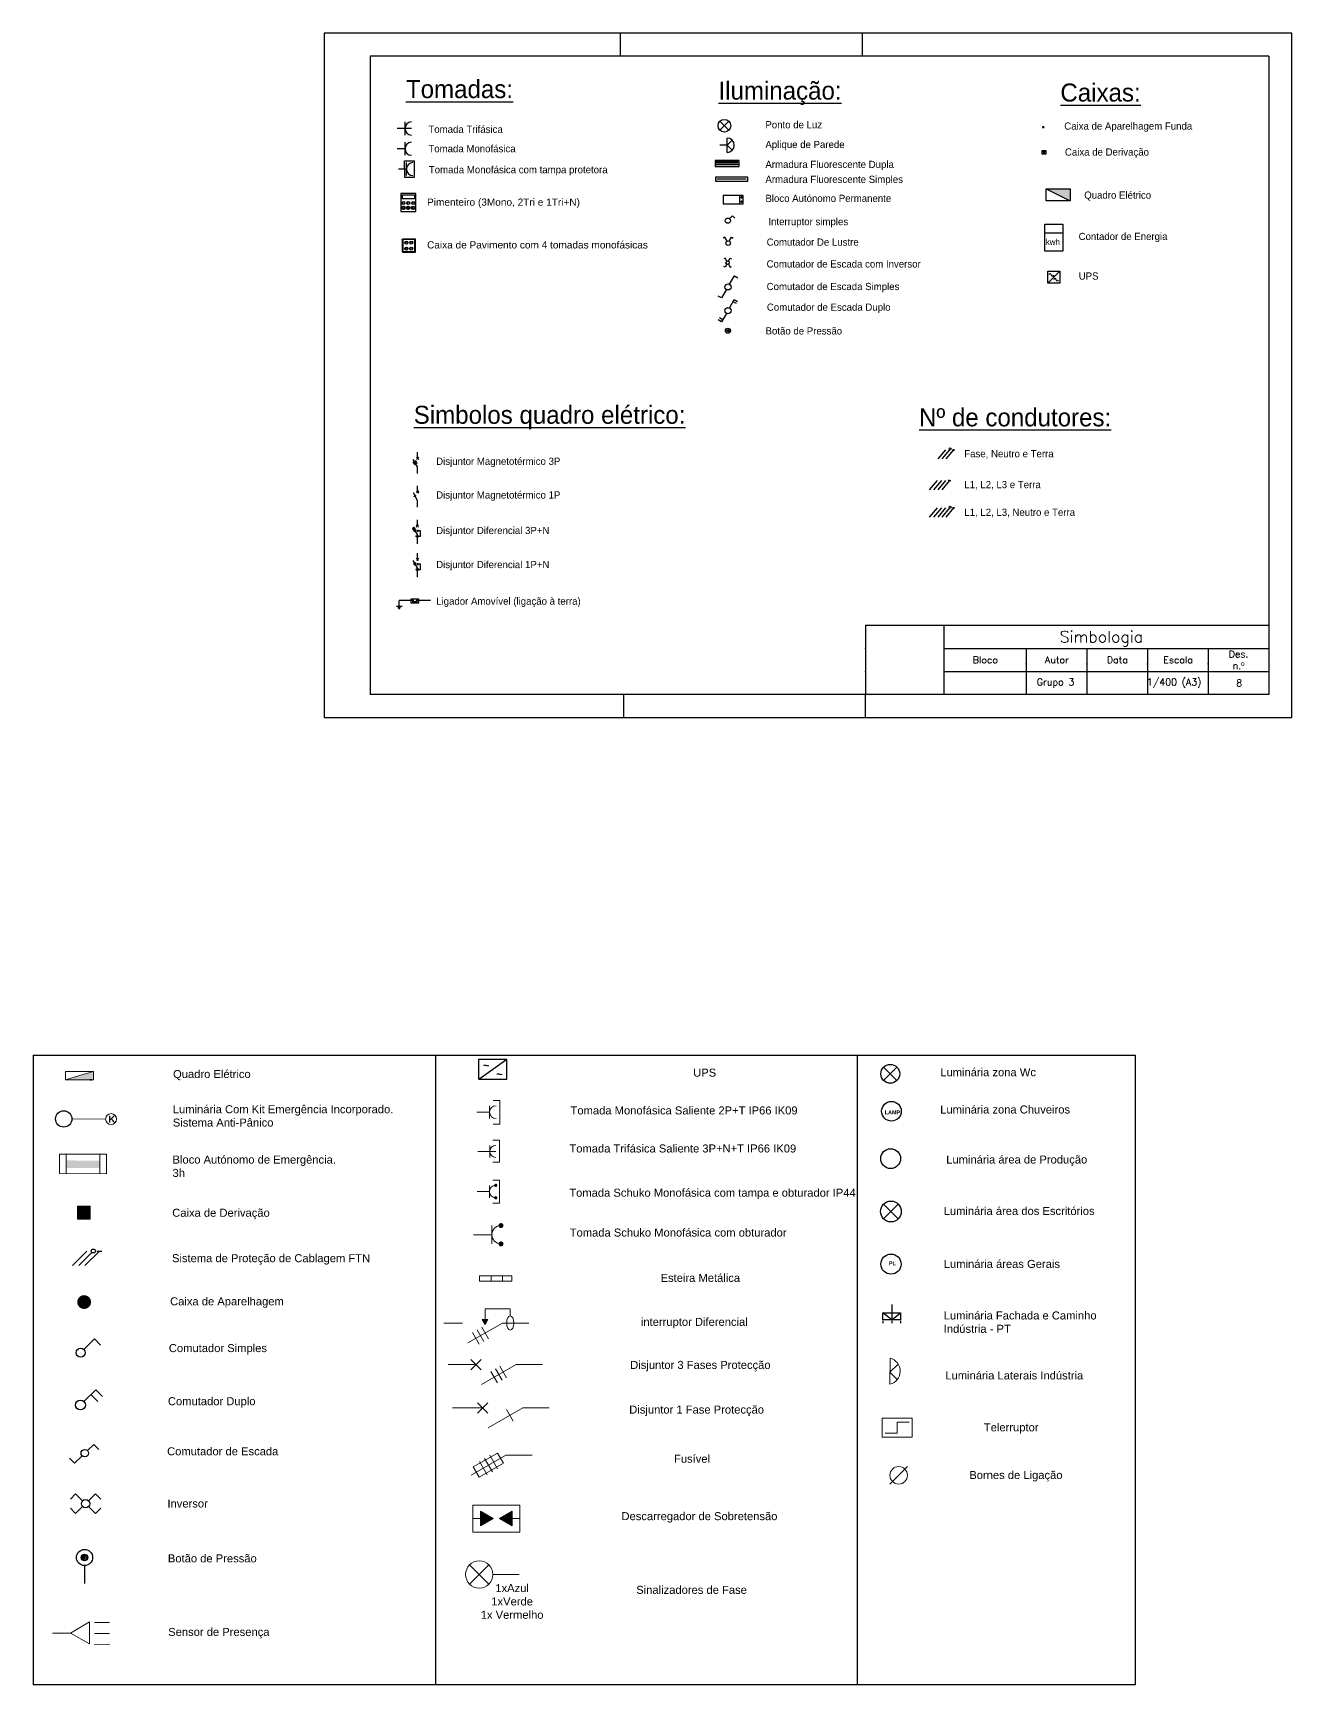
# Model space of a CAD drawing. Header units: millimetres. Extents: x 145 to 60311, y -8355 to 8851.
# Drawn here: x 145.3 to 208.3, y 299.8 to 382.4 of the extents above; entities that cross this region are included whole.
import ezdxf

# ---------------------------------------------------------------- set-up
doc = ezdxf.new("R2010")
doc.units = ezdxf.units.MM
for name, color, linetype in [('aparelhagem', 3, 'Continuous'), ('Caminhos de Cabos', 4, 'Continuous'), ('ESQUADRIA', 7, 'Continuous'), ('Esquema', 3, 'Continuous'), ('Iluminação geral', 10, 'Continuous'), ('SIMBOLOGIA', 3, 'Continuous'), ('TOMADAS', 3, 'Continuous')]:
    doc.layers.add(name, color=color, linetype=linetype)
for name, color, linetype, lineweight, true_color in [('arquitetura', 7, 'Continuous', 0, 0x000000), ('Cabos de Alimentação', 7, 'Continuous', 0, 0x000000), ('Cabos e Aparelhagem de Corte', 7, 'Continuous', 0, 0x000000), ('Esteira Metálica', 7, 'Continuous', 0, 0x000000), ('Quadros Elétricos', 7, 'Continuous', 0, 0x000000)]:
    doc.layers.add(name, color=color, linetype=linetype, lineweight=lineweight, true_color=true_color)
doc.layers.add('ILUMINA', color=4, linetype='Continuous', lineweight=0)
doc.styles.add('Anotações (Bold)', font='arialbd.ttf', dxfattribs={"height": 1})
doc.styles.add('ITED_3', font='romans.shx', dxfattribs={"width": 0.9, "height": 0.1})

# ---------------------------------------------------------------- blocks, each defined once
blk = doc.blocks.new('Aplique de Parede')
at = {"layer": 'SIMBOLOGIA'}
for p, q in [((0.2, 0), (0, 0)), ((0.2, -0.2), (0.2, 0.2)), ((0.2, 0), (0.341, 0.141)), ((0.2, 0), (0.341, -0.141))]:
    blk.add_line(p, q, dxfattribs=at)
at = {"layer": 'TOMADAS'}
blk.add_arc((0.2, 0), 0.2, 270, 90, dxfattribs=at)
blk = doc.blocks.new('2 lampadas fluorescentes')
h = blk.add_hatch()
h.set_pattern_fill('ANGLE', color=1)
h.set_pattern_definition([(0, (-2092.389, -2271.371), (0, 6.985), [5.08, -1.905]), (90, (-2092.389, -2271.371), (-6.985, 4e-16), [5.08, -1.905])])
h.paths.add_polyline_path([(0.91, 0.12), (-0.91, 0.12), (-0.91, 0.07), (0.91, 0.07)])
h.paths.add_polyline_path([(0.91, -0.12), (0.91, -0.07), (-0.91, -0.07), (-0.91, -0.12)])
at = {"color": 1}
for p, q in [((0, 0.25), (-1, 0.25)), ((-1, 0.25), (-1, 0)), ((-1, 0), (-1, -0.25)), ((0.91, 0.12), (-0.91, 0.12)), ((-0.91, 0.12), (-0.91, 0.07)), ((-0.91, 0.07), (0.91, 0.07)), ((1, 0.25), (0, 0.25)), ((0.91, 0.07), (0.91, 0.12)), ((1, 0), (1, 0.25)), ((1, -0.25), (1, 0)), ((-1, -0.25), (1, -0.25)), ((-0.91, -0.12), (-0.91, -0.07)), ((-0.91, -0.07), (0.91, -0.07)), ((0.91, -0.12), (-0.91, -0.12)), ((0.91, -0.07), (0.91, -0.12))]:
    blk.add_line(p, q, dxfattribs=at)
blk = doc.blocks.new('luminaria')
at = {"color": 1}
for p, q in [((0.166, -0.166), (-0.166, 0.166)), ((-0.166, -0.166), (0.166, 0.166))]:
    blk.add_line(p, q, dxfattribs=at)
blk.add_circle((0, 0), 0.235, dxfattribs=at)
blk = doc.blocks.new('fluorescente 1')
at = {"color": 1}
for p, q in [((0, 0.125), (-1, 0.125)), ((-1, 0.125), (-1, -0.125)), ((0.91, 0), (-0.91, 0)), ((1, 0.125), (0, 0.125)), ((1, -0.125), (1, 0.125)), ((-1, -0.125), (1, -0.125))]:
    blk.add_line(p, q, dxfattribs=at)
blk = doc.blocks.new('Interruptor simples')
for p, q in [((0.41, 0.41), (1.05, 1.05)), ((1.05, 1.05), (1.55, 0.56))]:
    blk.add_line(p, q)
blk.add_circle((0, 0), 0.583)
blk = doc.blocks.new('Comutador de Escada Simples')
at = {"layer": 'SIMBOLOGIA'}
for p, q in [((0.06, 0.104), (0.25, 0.433)), ((0.25, 0.433), (0.38, 0.358)), ((-0.25, -0.433), (-0.38, -0.358)), ((-0.06, -0.104), (-0.25, -0.433))]:
    blk.add_line(p, q, dxfattribs=at)
blk.add_circle((0, 0), 0.12, dxfattribs=at)
blk.add_circle((0, 0), 0.12, dxfattribs=at)
blk.add_circle((0, 0), 0.12, dxfattribs=at)
blk = doc.blocks.new('comutador de lustre')
for p, q in [((-0.15, 0.26), (-0.219, 0.22)), ((-0.05, 0.087), (-0.15, 0.26)), ((0.05, 0.087), (0.15, 0.26)), ((0.123, 0.212), (0.123, 0.212)), ((0.15, 0.26), (0.219, 0.22))]:
    blk.add_line(p, q)
blk.add_circle((0, 0), 0.1)
blk = doc.blocks.new('Inversor')
for p, q in [((-0.15, 0.26), (-0.219, 0.22)), ((-0.05, 0.087), (-0.15, 0.26)), ((0.05, 0.087), (0.15, 0.26)), ((0.123, 0.212), (0.123, 0.212)), ((0.15, 0.26), (0.219, 0.22)), ((-0.15, -0.26), (-0.219, -0.22)), ((-0.05, -0.087), (-0.15, -0.26)), ((0.05, -0.087), (0.15, -0.26)), ((0.123, -0.212), (0.123, -0.212)), ((0.15, -0.26), (0.219, -0.22))]:
    blk.add_line(p, q)
blk.add_circle((0, 0), 0.1)
blk = doc.blocks.new('Telerruptor')
at = {"layer": 'SIMBOLOGIA'}
h = blk.add_hatch(color=256, dxfattribs=at)
h.dxf.hatch_style = 1
h.paths.add_polyline_path([(0.075, 0, 1), (-0.075, 0, 1)])
for radius in [0.18, 0.075]:
    blk.add_circle((0, 0), radius, dxfattribs=at)
blk = doc.blocks.new('tomada monofasica')
blk.add_line((0, 0), (0, 0.287))
at = {"color": 1}
blk.add_line((-0.235, 0), (0.235, 0), dxfattribs=at)
blk.add_arc((0, -0.235), 0.235, 0, 180, dxfattribs=at)
blk = doc.blocks.new('Tomada Monofásica')
at = {"color": 1, "xscale": 0.7712538878872266, "yscale": 0.7712538878872266, "zscale": 0.7712538878872266}
blk.add_blockref('tomada monofasica', (0, -0.221), dxfattribs=at)
blk = doc.blocks.new('Tomada Trifásica')
at = {"layer": 'SIMBOLOGIA'}
blk.add_line((0.805, 0), (0.442, 0), dxfattribs=at)
at = {"layer": 'TOMADAS'}
blk.add_line((0.442, 0), (0, 0), dxfattribs=at)
at = {"layer": 'TOMADAS', "color": 1}
blk.add_line((0.442, -0.363), (0.442, 0.363), dxfattribs=at)
blk.add_arc((0.805, 0), 0.363, 90, 270, dxfattribs=at)
blk = doc.blocks.new('Tomada Monofásica com Tampa Protetora')
at = {"layer": 'TOMADAS'}
for p, q in [((0.442, 0), (0, 0)), ((0.342, 0), (0.342, 0.45)), ((0.342, 0.45), (0.892, 0.45)), ((0.442, 0), (0.342, 0)), ((0.342, 0), (0.342, -0.45)), ((0.892, -0.45), (0.892, 0.45)), ((0.342, -0.45), (0.892, -0.45))]:
    blk.add_line(p, q, dxfattribs=at)
at = {"layer": 'TOMADAS', "color": 1}
blk.add_line((0.442, -0.363), (0.442, 0.363), dxfattribs=at)
blk.add_arc((0.805, 0), 0.363, 90, 270, dxfattribs=at)
blk = doc.blocks.new('Pimenteiro')
at = {"layer": 'SIMBOLOGIA'}
for p, q in [((0, 0), (0, -1.5)), ((1.25, 0), (0, 0)), ((1.25, -1.5), (1.25, 0)), ((0.1, -0.12), (0.1, -0.42)), ((0.1, -0.12), (1.15, -0.12)), ((0.1, -0.42), (1.15, -0.42)), ((1.15, -0.12), (1.15, -0.42)), ((0, -1.5), (1.25, -1.5))]:
    blk.add_line(p, q, dxfattribs=at)
for centre, radius in [((0.22, -1.2), 0.15), ((0.22, -0.8), 0.125), ((0.12, -1.2), 0.025), ((0.15, -0.8), 0.025), ((0.22, -1.3), 0.035), ((0.22, -1.1), 0.025), ((0.3, -0.8), 0.025), ((0.32, -1.2), 0.025), ((0.62, -1.2), 0.15), ((0.62, -0.8), 0.125), ((0.53, -1.2), 0.025), ((0.55, -0.8), 0.025), ((0.62, -1.3), 0.035), ((0.62, -1.1), 0.025), ((0.7, -0.8), 0.025), ((0.72, -1.2), 0.025), ((1.03, -1.2), 0.15), ((1.03, -0.8), 0.125), ((0.93, -1.2), 0.025), ((0.95, -0.8), 0.025), ((0.97, -1.11), 0.025), ((1.03, -1.3), 0.035), ((1.08, -1.11), 0.025), ((1.1, -0.8), 0.025), ((1.12, -1.2), 0.025)]:
    blk.add_circle(centre, radius, dxfattribs=at)
blk = doc.blocks.new('Caixa de Derivação')
at = {"layer": 'SIMBOLOGIA'}
h = blk.add_hatch(dxfattribs=at)
h.set_pattern_fill('ANGLE', color=256)
h.set_pattern_definition([(0, (-2385.544, -1602.7746), (0, 6.985), [5.08, -1.905]), (90, (-2385.544, -1602.7746), (-6.985, 4e-16), [5.08, -1.905])])
h.paths.add_polyline_path([(-0.075, 0.075), (-0.075, -0.075), (0.075, -0.075), (0.075, 0.075)])
for p, q in [((-0.075, 0.075), (0.075, 0.075)), ((-0.075, -0.075), (-0.075, 0.075)), ((-0.075, 0.075), (0.075, -0.075)), ((0.075, 0.075), (-0.075, -0.075)), ((0.075, 0.075), (0.075, -0.075)), ((0.075, -0.075), (-0.075, -0.075))]:
    blk.add_line(p, q, dxfattribs=at)
blk = doc.blocks.new('*U328')
at = {"layer": 'SIMBOLOGIA', "lineweight": 30, "ltscale": 10}
blk.add_circle((0, 0, -1.739), 0.41, dxfattribs=at)
blk = doc.blocks.new('*U329')
at = {"layer": '', "color": 18, "true_color": 0x000000}
blk.add_blockref('*U328', (0, 0), dxfattribs=at)
at = {"color": 0, "linetype": 'ByBlock', "lineweight": -2, "transparency": 16777216}
blk.add_blockref('*U328', (0, 0), dxfattribs=at)
blk = doc.blocks.new('*U330')
at = {"layer": 'SIMBOLOGIA', "lineweight": 30, "ltscale": 10}
blk.add_circle((0, 0, -2.098), 0.495, dxfattribs=at)
blk = doc.blocks.new('*U331')
at = {"layer": '', "color": 2}
blk.add_blockref('*U330', (0, 0), dxfattribs=at)
at = {"layer": 'SIMBOLOGIA', "color": 0, "linetype": 'ByBlock', "lineweight": -2, "transparency": 16777216}
blk.add_blockref('*U330', (0, 0), dxfattribs=at)

msp = doc.modelspace()

# ---------------------------------------------------------------- hatches: boundary and pattern name
at = {"layer": 'aparelhagem'}
for points in [[(164.578, 357.568), (164.525, 357.537), (164.578, 357.507)], [(164.584, 355.907), (164.531, 355.877), (164.584, 355.846)]]:
    msp.add_hatch(color=256, dxfattribs=at).paths.add_polyline_path(points)
at = {"layer": 'arquitetura'}
h = msp.add_hatch(color=3, dxfattribs=at)
h.dxf.hatch_style = 1
h.paths.add_polyline_path([(146.984, 325.691), (146.985, 326.067), (148.663, 326.06), (148.664, 325.685)])
at = {"layer": 'Cabos de Alimentação', "ltscale": 10}
h = msp.add_hatch(color=3, dxfattribs=at)
h.dxf.hatch_style = 1
h.paths.add_polyline_path([(147.541, 323.139), (148.18, 323.139), (148.184, 323.778), (147.544, 323.778)])
h = msp.add_hatch(color=5, dxfattribs=at)
h.dxf.hatch_style = 1
h.paths.add_polyline_path([(148.228, 318.989, 1), (147.532, 318.989, 1)])
at = {"layer": 'Cabos e Aparelhagem de Corte'}
for points in [[(167.784, 318.112), (167.926, 317.866), (168.069, 318.112)], [(168.326, 308.168), (167.699, 308.53), (167.699, 307.806)], [(168.648, 308.168), (169.275, 308.53), (169.275, 307.806)]]:
    msp.add_hatch(color=0, dxfattribs=at).paths.add_polyline_path(points)
at = {"layer": 'Esteira Metálica', "ltscale": 10}
h = msp.add_hatch(dxfattribs=at)
h.set_pattern_fill('AR-B816', color=256, scale=0.035821)
h.set_pattern_definition([(0, (-248.44245, 1139.60212), (0, 0.28656716), []), (90, (-248.44245, 1139.60212), (-0.28656716, 0.28656716), [0.28656716, -0.28656716])])
h.paths.add_polyline_path([(167.652, 320.035), (169.259, 320.035), (169.259, 320.296), (167.653, 320.296)])
at = {"layer": 'Quadros Elétricos'}
h = msp.add_hatch(color=256, dxfattribs=at)
h.dxf.hatch_style = 1
h.paths.add_polyline_path([(147.644, 330.318), (146.945, 330.099), (148.343, 330.099), (148.343, 330.507)])
at = {"layer": 'SIMBOLOGIA'}
h = msp.add_hatch(color=256, dxfattribs=at)
h.dxf.hatch_style = 1
h.paths.add_polyline_path([(195.761, 377.717, 1), (195.896, 377.717, 1)])
h = msp.add_hatch(color=256, dxfattribs=at)
h.dxf.hatch_style = 1
h.paths.add_polyline_path([(195.979, 374.64), (197.179, 374.04), (197.179, 374.64)])
at = {"layer": 'SIMBOLOGIA', "ltscale": 10}
h = msp.add_hatch(color=256, dxfattribs=at)
h.dxf.hatch_style = 1
h.paths.add_polyline_path([(168.371, 324.823, 1), (168.542, 324.823, 1)])
h = msp.add_hatch(color=256, dxfattribs=at)
h.dxf.hatch_style = 1
h.paths.add_polyline_path([(168.371, 324.201, 1), (168.542, 324.201, 1)])
h = msp.add_hatch(color=256, dxfattribs=at)
h.dxf.hatch_style = 1
h.paths.add_polyline_path([(168.594, 322.814, 1), (168.846, 322.814, 1)])
h = msp.add_hatch(color=256, dxfattribs=at)
h.dxf.hatch_style = 1
h.paths.add_polyline_path([(168.594, 321.898, 1), (168.846, 321.898, 1)])

# ---------------------------------------------------------------- linework, layer by layer
at = {"color": 2}
for p, q in [((145.325, 331.334), (145.325, 299.85)), ((145.325, 331.334), (200.417, 331.334)), ((165.44, 331.311), (165.44, 299.85)), ((186.533, 331.334), (186.533, 299.85)), ((200.417, 331.334), (200.417, 299.85)), ((200.417, 299.85), (145.325, 299.85))]:
    msp.add_line(p, q, dxfattribs=at)
for p, q in [((148.163, 330.109), (148.273, 330.109)), ((148.163, 330.109), (148.163, 330.1)), ((148.163, 330.1), (148.203, 330.1)), ((148.233, 330.1), (148.273, 330.1)), ((148.273, 330.109), (148.273, 330.1))]:
    msp.add_line(p, q)
for centre, start, end in [((148.203, 330.088), 0, 90), ((148.233, 330.088), 90, 180)]:
    msp.add_arc(centre, 0.012, start, end)
at = {"layer": 'aparelhagem'}
for p, q in [((164.314, 360.956), (164.396, 361.004)), ((164.55, 360.738), (164.336, 361.109)), ((164.345, 360.903), (164.427, 360.95)), ((164.376, 360.849), (164.458, 360.897)), ((164.396, 361.004), (164.479, 361.052)), ((164.427, 360.95), (164.51, 360.998)), ((164.458, 360.897), (164.541, 360.944)), ((164.495, 361.111), (164.605, 361.222)), ((164.605, 361.111), (164.495, 361.222)), ((164.605, 361.111), (164.495, 361.222)), ((164.495, 361.111), (164.605, 361.222)), ((164.55, 361.167), (164.55, 361.468)), ((164.55, 360.401), (164.55, 360.738)), ((164.553, 359.06), (164.339, 359.431)), ((164.553, 359.06), (164.339, 359.431)), ((164.356, 359.259), (164.48, 359.33)), ((164.553, 359.488), (164.5, 359.541)), ((164.553, 359.488), (164.5, 359.435)), ((164.553, 359.488), (164.553, 359.789)), ((164.553, 359.488), (164.606, 359.541)), ((164.553, 359.488), (164.606, 359.435)), ((164.553, 358.724), (164.553, 359.06)), ((164.288, 357.648), (164.411, 357.719)), ((164.316, 357.599), (164.439, 357.671)), ((164.541, 357.352), (164.327, 357.722)), ((164.344, 357.55), (164.468, 357.622)), ((164.372, 357.502), (164.496, 357.573)), ((164.596, 357.835), (164.486, 357.725)), ((164.596, 357.725), (164.486, 357.835)), ((164.596, 357.725), (164.486, 357.835)), ((164.596, 357.835), (164.486, 357.725)), ((164.541, 357.78), (164.541, 358.081)), ((164.541, 356.885), (164.541, 357.352)), ((164.694, 357.537), (164.56, 357.537)), ((164.618, 357.268), (164.694, 357.268)), ((164.694, 357.268), (164.694, 357.537)), ((164.547, 355.692), (164.333, 356.062)), ((164.35, 355.89), (164.474, 355.961)), ((164.378, 355.841), (164.502, 355.912)), ((164.602, 356.174), (164.492, 356.064)), ((164.602, 356.064), (164.492, 356.174)), ((164.602, 356.064), (164.492, 356.174)), ((164.602, 356.174), (164.492, 356.064)), ((164.547, 356.119), (164.547, 356.42)), ((164.547, 355.225), (164.547, 355.692)), ((164.7, 355.877), (164.566, 355.877)), ((164.624, 355.608), (164.7, 355.608)), ((164.7, 355.608), (164.7, 355.877))]:
    msp.add_line(p, q, dxfattribs=at)
for points in [[(164.578, 357.568), (164.525, 357.537), (164.578, 357.507)], [(164.584, 355.907), (164.531, 355.877), (164.584, 355.846)]]:
    msp.add_lwpolyline(points, close=True, dxfattribs=at)
for centre in [(164.541, 357.268), (164.547, 355.608)]:
    msp.add_ellipse(centre, major_axis=(-0.077, 0), ratio=0.4906, dxfattribs=at)
at = {"layer": 'arquitetura', "color": 3}
for p, q in [((146.984, 325.409), (146.986, 326.384)), ((148.664, 325.394), (148.663, 326.37))]:
    msp.add_line(p, q, dxfattribs=at)
msp.add_lwpolyline([(146.656, 325.41), (146.651, 326.386), (148.998, 326.376), (148.993, 325.4)], close=True, dxfattribs=at)
at = {"layer": 'Cabos de Alimentação', "color": 3, "ltscale": 10}
msp.add_line((147.27, 328.142), (148.952, 328.136), dxfattribs=at)
at = {"layer": 'Cabos de Alimentação', "color": 2, "ltscale": 10}
for p, q in [((188.173, 316.186), (188.162, 314.877)), ((188.167, 315.483), (188.576, 315.888)), ((188.167, 315.483), (188.532, 315.114))]:
    msp.add_line(p, q, dxfattribs=at)
at = {"layer": 'Cabos de Alimentação', "color": 3, "ltscale": 10}
msp.add_lwpolyline([(147.544, 323.778), (148.184, 323.778), (148.18, 323.139), (147.541, 323.139)], close=True, dxfattribs=at)
msp.add_circle((149.224, 328.136), 0.272, dxfattribs=at)
at = {"layer": 'Cabos de Alimentação', "color": 2, "ltscale": 10}
msp.add_arc((188.002, 315.533), 0.675, 283.7235, 75.37383, dxfattribs=at)
at = {"layer": 'Cabos e Aparelhagem de Corte', "color": 0, "ltscale": 0.01}
for p, q in [((166.795, 317.941), (165.864, 317.941)), ((169.182, 318.658), (167.926, 318.658)), ((170.107, 317.941), (168.79, 317.941)), ((167.478, 315.864), (166.073, 315.864)), ((170.789, 315.864), (169.473, 315.864)), ((167.809, 313.697), (166.293, 313.697)), ((171.121, 313.697), (169.804, 313.697)), ((188.526, 312.433), (188.526, 312.989)), ((188.526, 312.989), (189.131, 312.989)), ((187.922, 312.433), (188.526, 312.433)), ((170.275, 311.34), (168.958, 311.34)), ((169.633, 305.371), (168.316, 305.371))]:
    msp.add_line(p, q, dxfattribs=at)
at = {"layer": 'Cabos e Aparelhagem de Corte', "color": 0}
for p, q in [((168.79, 317.941), (167.063, 316.944)), ((167.926, 318.658), (167.926, 318.03)), ((169.182, 318.301), (169.182, 318.658)), ((167.633, 316.889), (167.301, 317.466)), ((167.865, 317.023), (167.532, 317.599)), ((168.093, 317.154), (167.76, 317.731)), ((167.22, 316.122), (167.735, 315.607)), ((167.735, 316.122), (167.22, 315.607)), ((167.735, 316.122), (167.22, 315.607)), ((167.22, 316.122), (167.735, 315.607)), ((169.473, 315.864), (167.745, 314.867)), ((168.547, 314.946), (168.215, 315.522)), ((168.775, 315.078), (168.442, 315.654)), ((169.003, 315.209), (168.67, 315.785)), ((167.552, 313.954), (168.066, 313.44)), ((168.066, 313.954), (167.552, 313.44)), ((168.066, 313.954), (167.552, 313.44)), ((167.552, 313.954), (168.066, 313.44)), ((169.804, 313.697), (168.076, 312.7)), ((169.334, 313.042), (169.002, 313.618)), ((168.958, 311.34), (167.23, 310.343)), ((168.55, 310.66), (168.165, 311.328)), ((168.023, 310.356), (167.638, 311.023)), ((168.287, 310.508), (167.901, 311.175)), ((167.312, 308.168), (167.312, 308.845)), ((167.312, 308.845), (169.662, 308.845)), ((169.662, 308.168), (169.662, 308.845)), ((167.312, 307.492), (167.312, 308.168)), ((167.312, 308.168), (167.699, 308.168)), ((169.275, 308.168), (169.662, 308.168)), ((169.662, 307.492), (169.662, 308.168)), ((167.312, 307.492), (169.662, 307.492)), ((168.116, 304.888), (167.152, 305.853)), ((168.116, 305.853), (167.152, 304.888))]:
    msp.add_line(p, q, dxfattribs=at)
at = {"layer": 'Cabos e Aparelhagem de Corte', "color": 0, "linetype": 'ByBlock'}
msp.add_line((188.159, 309.89), (189.039, 310.77), dxfattribs=at)
at = {"layer": 'Cabos e Aparelhagem de Corte', "color": 0}
for points in [[(167.784, 318.112), (167.926, 317.866), (168.069, 318.112)], [(168.326, 308.168), (167.699, 308.53), (167.699, 307.806)], [(168.648, 308.168), (169.275, 308.53), (169.275, 307.806)]]:
    msp.add_lwpolyline(points, close=True, dxfattribs=at)
at = {"layer": 'Cabos e Aparelhagem de Corte', "color": 0, "ltscale": 0.01}
for points in [[(187.777, 313.179), (189.275, 313.179), (189.275, 312.234), (187.777, 312.234)], [(168.545, 311.439), (167.336, 310.746), (167.629, 310.236), (168.838, 310.929)]]:
    msp.add_lwpolyline(points, close=True, dxfattribs=at)
at = {"layer": 'Cabos e Aparelhagem de Corte', "color": 0, "linetype": 'ByBlock'}
msp.add_circle((188.599, 310.33), 0.44, dxfattribs=at)
at = {"layer": 'Cabos e Aparelhagem de Corte', "color": 0}
msp.add_circle((167.634, 305.371), 0.682, dxfattribs=at)
msp.add_ellipse((169.182, 317.941), major_axis=(0, -0.359), ratio=0.4906, dxfattribs=at)
at = {"layer": 'ESQUADRIA'}
for p, q in [((159.878, 382.422), (159.878, 348.208)), ((208.262, 382.422), (159.878, 382.422)), ((174.689, 381.27), (174.689, 382.422)), ((186.785, 381.27), (186.785, 382.422)), ((208.262, 348.208), (208.262, 382.422)), ((162.182, 381.27), (162.182, 349.36)), ((207.11, 381.27), (162.182, 381.27)), ((207.11, 381.27), (207.11, 349.36)), ((186.95, 352.816), (186.95, 349.36)), ((186.95, 352.816), (207.11, 352.816)), ((190.852, 352.816), (190.852, 349.36)), ((190.852, 351.664), (207.11, 351.664)), ((190.852, 351.664), (194.977, 351.664)), ((194.977, 351.664), (194.977, 349.36)), ((198.01, 351.664), (198.01, 349.36)), ((201.044, 351.664), (201.044, 349.36)), ((204.077, 351.664), (204.077, 349.36)), ((190.852, 350.512), (207.11, 350.512)), ((207.11, 349.36), (162.182, 349.36)), ((174.854, 348.208), (174.854, 349.36)), ((186.95, 348.208), (186.95, 349.36)), ((159.878, 348.208), (208.262, 348.208))]:
    msp.add_line(p, q, dxfattribs=at)
for p in [(186.95, 351.664), (186.95, 350.512), (194.977, 350.892), (198.01, 350.892), (201.044, 350.892), (204.077, 350.892)]:
    msp.add_point(p, dxfattribs=at)
at = {"layer": 'Esquema'}
for p, q in [((163.489, 353.766), (163.63, 353.766)), ((163.559, 353.713), (163.63, 353.713)), ((163.594, 353.66), (163.63, 353.66)), ((164.278, 354.062), (163.63, 354.062)), ((163.63, 353.766), (163.63, 354.062)), ((163.63, 353.766), (163.771, 353.766)), ((163.63, 353.713), (163.7, 353.713)), ((163.63, 353.66), (163.665, 353.66)), ((164.542, 353.995), (164.278, 353.995)), ((165.19, 354.062), (164.542, 354.062))]:
    msp.add_line(p, q, dxfattribs=at)
at = {"layer": 'Esquema', "color": 3}
for p, q in [((164.21, 354.13), (164.21, 353.938)), ((164.615, 354.13), (164.21, 354.13)), ((164.21, 353.938), (164.615, 353.938)), ((164.615, 353.938), (164.615, 354.13))]:
    msp.add_line(p, q, dxfattribs=at)
for centre in [(164.305, 354.062), (164.514, 354.062)]:
    msp.add_circle(centre, 0.0276, dxfattribs=at)
at = {"layer": 'Esteira Metálica', "ltscale": 10}
msp.add_lwpolyline([(167.653, 320.296), (169.259, 320.296), (169.259, 320.035), (167.653, 320.035)], close=True, dxfattribs=at)
at = {"layer": 'ILUMINA', "color": 1}
for p, q in [((147.198, 302.446), (146.305, 302.446)), ((148.398, 302.968), (149.151, 302.973)), ((148.402, 302.422), (149.155, 302.427)), ((148.406, 301.875), (149.159, 301.881))]:
    msp.add_line(p, q, dxfattribs=at)
msp.add_lwpolyline([(147.198, 302.446), (148.148, 301.907), (148.14, 302.999)], close=True, dxfattribs=at)
at = {"layer": 'Iluminação geral'}
for p, q in [((163.78, 371.494), (163.78, 371.464)), ((163.81, 371.464), (163.78, 371.464)), ((180.324, 368.992), (180.384, 369.096)), ((180.49, 368.896), (180.324, 368.992)), ((179.806, 368.094), (179.64, 368.19)), ((179.746, 367.99), (179.806, 368.094))]:
    msp.add_line(p, q, dxfattribs=at)
at = {"layer": 'Quadros Elétricos'}
for p, q in [((146.945, 330.099), (146.945, 330.507)), ((146.945, 330.507), (148.343, 330.507))]:
    msp.add_line(p, q, dxfattribs=at)
msp.add_lwpolyline([(147.644, 330.318), (148.343, 330.507), (148.343, 330.099), (146.945, 330.099)], close=True, dxfattribs=at)
at = {"layer": 'SIMBOLOGIA', "ltscale": 0.3}
for p, q in [((179.825, 374.309), (179.825, 373.889)), ((180.833, 374.309), (179.825, 374.309)), ((180.665, 373.889), (180.665, 374.309)), ((180.833, 373.889), (180.833, 374.309)), ((179.825, 373.889), (180.833, 373.889))]:
    msp.add_line(p, q, dxfattribs=at)
at = {"layer": 'SIMBOLOGIA'}
for p, q in [((195.979, 374.64), (197.179, 374.64)), ((195.979, 374.04), (195.979, 374.64)), ((195.979, 374.64), (197.179, 374.04)), ((197.179, 374.64), (197.179, 374.04)), ((197.179, 374.04), (195.979, 374.04)), ((195.915, 372.875), (196.815, 372.875)), ((195.915, 371.525), (195.915, 372.875)), ((196.815, 372.425), (195.915, 372.425)), ((196.815, 372.875), (196.815, 371.525)), ((196.815, 372.875), (196.815, 372.425)), ((163.78, 372.094), (163.78, 372.124)), ((163.78, 372.124), (163.81, 372.124)), ((163.78, 372.094), (163.78, 371.494)), ((164.41, 372.124), (163.81, 372.124)), ((163.81, 372.094), (163.81, 371.494)), ((164.41, 372.094), (163.81, 372.094)), ((164.44, 372.124), (164.41, 372.124)), ((164.41, 371.494), (164.41, 372.094)), ((164.44, 372.094), (164.44, 372.124)), ((164.44, 371.494), (164.44, 372.094)), ((163.81, 371.494), (164.41, 371.494)), ((163.81, 371.464), (164.41, 371.464)), ((164.41, 371.464), (164.44, 371.464)), ((164.44, 371.464), (164.44, 371.494)), ((196.815, 371.525), (195.915, 371.525)), ((196.052, 370.511), (196.352, 370.511)), ((196.052, 370.211), (196.052, 370.511)), ((196.652, 370.511), (196.052, 369.911)), ((196.052, 369.911), (196.052, 370.211)), ((196.352, 370.511), (196.652, 370.511)), ((196.652, 370.511), (196.652, 369.911)), ((196.652, 369.911), (196.052, 369.911)), ((190.145, 359.586), (190.535, 360.051)), ((190.145, 358.219), (190.535, 358.684)), ((167.615, 330.124), (167.618, 331.124)), ((167.615, 330.124), (169.005, 331.124)), ((167.618, 331.124), (169.005, 331.124)), ((169.005, 330.124), (169.005, 331.124)), ((167.615, 330.124), (169.005, 330.124))]:
    msp.add_line(p, q, dxfattribs=at)
at = {"layer": 'SIMBOLOGIA', "color": 4, "ltscale": 0.3}
for p, q in [((188.514, 330.732), (187.848, 330.066)), ((187.848, 330.732), (188.514, 330.066))]:
    msp.add_line(p, q, dxfattribs=at)
at = {"layer": 'SIMBOLOGIA', "linetype": 'Continuous', "lineweight": 5}
for p, q in [((168.153, 328.806), (168.153, 328.161)), ((168.323, 329.068), (168.669, 329.068)), ((168.669, 329.068), (168.669, 327.876)), ((168.153, 328.483), (167.508, 328.483)), ((168.669, 327.876), (168.323, 327.876)), ((168.637, 327.082), (168.318, 327.082)), ((168.637, 325.981), (168.637, 327.082)), ((168.459, 326.521), (167.566, 326.521)), ((168.162, 326.223), (168.162, 326.819)), ((168.637, 325.981), (168.318, 325.981)), ((168.145, 324.512), (167.523, 324.512)), ((168.145, 324.823), (168.145, 324.201)), ((168.308, 325.076), (168.642, 325.076)), ((168.642, 325.076), (168.642, 323.926)), ((168.642, 323.926), (168.308, 323.926)), ((168.262, 322.356), (167.345, 322.356)), ((168.262, 322.814), (168.262, 321.898))]:
    msp.add_line(p, q, dxfattribs=at)
at = {"layer": 'SIMBOLOGIA', "color": 0, "lineweight": 30, "ltscale": 0.3}
for p, q in [((188.58, 323.883), (187.846, 323.149)), ((187.846, 323.883), (188.58, 323.149))]:
    msp.add_line(p, q, dxfattribs=at)
at = {"layer": 'SIMBOLOGIA', "color": 1, "ltscale": 10}
for p, q in [((147.29, 320.815), (148.017, 321.541)), ((147.611, 320.815), (148.268, 321.471)), ((147.919, 320.815), (148.646, 321.541)), ((148.52, 321.541), (148.771, 321.541))]:
    msp.add_line(p, q, dxfattribs=at)
at = {"layer": 'SIMBOLOGIA', "color": 2, "ltscale": 10}
for p, q in [((188.254, 318.867), (188.254, 318.455)), ((187.814, 318.044), (187.814, 317.937)), ((188.254, 318.105), (187.816, 318.455)), ((188.254, 318.048), (188.253, 317.941)), ((188.254, 318.455), (188.254, 318.105)), ((188.254, 318.105), (188.692, 318.455)), ((188.689, 318.048), (188.689, 317.941)), ((147.901, 305.816), (147.902, 304.913))]:
    msp.add_line(p, q, dxfattribs=at)
at = {"layer": 'SIMBOLOGIA', "color": 3, "ltscale": 10}
for p, q in [((147.862, 316.615), (148.394, 317.147)), ((148.394, 317.147), (148.703, 316.837)), ((147.871, 314.017), (148.46, 314.605)), ((148.46, 314.605), (148.802, 314.263)), ((148.218, 314.364), (148.561, 314.02)), ((147.779, 311.303), (147.402, 310.929)), ((148.044, 311.565), (148.357, 311.871)), ((148.357, 311.871), (148.614, 311.614)), ((147.145, 311.186), (147.402, 310.929)), ((147.195, 309.139), (147.455, 309.402)), ((147.805, 309.056), (147.454, 309.402)), ((148.099, 309.057), (148.451, 309.401)), ((148.449, 309.398), (148.71, 309.137)), ((147.195, 308.681), (147.456, 308.419)), ((147.805, 308.765), (147.455, 308.418)), ((148.1, 308.765), (148.45, 308.419)), ((148.45, 308.42), (148.71, 308.682))]:
    msp.add_line(p, q, dxfattribs=at)
at = {"layer": 'SIMBOLOGIA', "lineweight": 30}
for p, q in [((147.733, 306.227), (147.894, 306.388)), ((147.747, 306.152), (147.969, 306.374)), ((147.784, 306.099), (148.021, 306.337)), ((147.838, 306.064), (148.057, 306.283)), ((147.915, 306.052), (148.068, 306.206))]:
    msp.add_line(p, q, dxfattribs=at)
at = {"layer": 'SIMBOLOGIA', "color": 2, "ltscale": 10}
msp.add_lwpolyline([(187.816, 318.455), (188.692, 318.455), (188.692, 318.105), (187.816, 318.105)], close=True, dxfattribs=at)
at = {"layer": 'SIMBOLOGIA', "ltscale": 0.3}
for centre in [(180.749, 374.204), (180.749, 373.994)]:
    msp.add_circle(centre, 0.0431, dxfattribs=at)
at = {"layer": 'SIMBOLOGIA'}
for centre, radius in [((163.99, 371.944), 0.075), ((163.99, 371.944), 0.075), ((163.99, 371.644), 0.075), ((163.99, 371.644), 0.075), ((163.945, 371.944), 0.015), ((163.945, 371.644), 0.015), ((163.945, 371.644), 0.015), ((164.035, 371.944), 0.015), ((164.035, 371.944), 0.015), ((164.035, 371.644), 0.015), ((164.035, 371.644), 0.015), ((164.23, 371.944), 0.075), ((164.23, 371.944), 0.075), ((164.23, 371.644), 0.075), ((164.23, 371.644), 0.075), ((164.185, 371.944), 0.015), ((164.185, 371.944), 0.015), ((164.185, 371.644), 0.015), ((164.185, 371.644), 0.015), ((164.275, 371.944), 0.015), ((164.275, 371.644), 0.015)]:
    msp.add_circle(centre, radius, dxfattribs=at)
at = {"layer": 'SIMBOLOGIA', "color": 4, "ltscale": 0.3}
msp.add_circle((188.181, 330.399), 0.471, dxfattribs=at)
at = {"layer": 'SIMBOLOGIA', "color": 1, "ltscale": 0.3}
msp.add_circle((188.241, 328.528), 0.491, dxfattribs=at)
at = {"layer": 'SIMBOLOGIA', "color": 0, "lineweight": 30, "ltscale": 0.3}
msp.add_circle((188.213, 323.516), 0.519, dxfattribs=at)
at = {"layer": 'SIMBOLOGIA', "color": 1, "ltscale": 10}
msp.add_circle((148.338, 321.541), 0.0985, dxfattribs=at)
at = {"layer": 'SIMBOLOGIA', "color": 0, "lineweight": 30, "ltscale": 10}
msp.add_circle((188.217, 320.887), 0.504, dxfattribs=at)
at = {"layer": 'SIMBOLOGIA', "color": 3, "ltscale": 10}
for centre, radius in [((147.703, 316.457), 0.224), ((147.695, 313.842), 0.248), ((147.912, 311.434), 0.187), ((147.952, 308.911), 0.207)]:
    msp.add_circle(centre, radius, dxfattribs=at)
at = {"layer": 'SIMBOLOGIA', "lineweight": 30}
for radius in [0.404, 0.168]:
    msp.add_circle((147.901, 306.22), radius, dxfattribs=at)
at = {"layer": 'SIMBOLOGIA'}
for centre, start, end in [((196.172, 370.331), 0, 180), ((196.292, 370.331), 180, 0), ((196.412, 370.091), 0, 180), ((196.532, 370.091), 180, 0)]:
    msp.add_arc(centre, 0.06, start, end, dxfattribs=at)
at = {"layer": 'SIMBOLOGIA', "linetype": 'Continuous', "lineweight": 5}
for centre, radius in [((168.476, 328.483), 0.323), ((168.459, 326.521), 0.298), ((168.456, 324.512), 0.311), ((168.72, 322.356), 0.458)]:
    msp.add_arc(centre, radius, 90, 270, dxfattribs=at)
at = {"layer": 'TOMADAS'}
for p, q in [((190.94, 361.596), (190.55, 361.131)), ((190.94, 361.596), (190.55, 361.131)), ((191.143, 361.596), (190.752, 361.131)), ((191.345, 361.596), (190.955, 361.131)), ((191.345, 361.596), (191.284, 361.596)), ((191.345, 361.596), (191.406, 361.596)), ((190.738, 360.051), (190.347, 359.586)), ((190.94, 360.051), (190.55, 359.586)), ((190.94, 360.051), (190.55, 359.586)), ((191.143, 360.051), (190.752, 359.586)), ((191.143, 360.051), (191.082, 360.051)), ((191.143, 360.051), (191.203, 360.051)), ((190.738, 358.684), (190.347, 358.219)), ((190.94, 358.684), (190.55, 358.219)), ((190.94, 358.684), (190.55, 358.219)), ((191.143, 358.684), (190.752, 358.219)), ((191.345, 358.684), (190.955, 358.219)), ((191.345, 358.684), (191.284, 358.684)), ((191.345, 358.684), (191.406, 358.684))]:
    msp.add_line(p, q, dxfattribs=at)
for centre in [(191.173, 361.633), (191.173, 358.721)]:
    msp.add_circle(centre, 0.048, dxfattribs=at)

# ---------------------------------------------------------------- block references
at = {"color": 5, "lineweight": 0}
msp.add_blockref('*U329', (146.859, 328.142, 1.739), dxfattribs=at)
at = {"layer": 'Caminhos de Cabos', "xscale": 1.122477874857357, "yscale": 1.122477874857357, "zscale": 1.122477874857357}
msp.add_blockref('comutador de lustre', (180.078, 371.921), dxfattribs=at)
at = {"layer": 'Iluminação geral'}
for name, p, xscale, yscale, zscale in [('luminaria', (179.887, 377.789), 1.348817839464661, 1.348817839464661, 1.348817839464661), ('2 lampadas fluorescentes', (180.021, 375.909), 0.6000000000000001, 0.6000000000000001, 0.6000000000000001), ('fluorescente 1', (180.245, 375.111), 0.8090979971491836, 0.8090979971491836, 0.8090979971491836)]:
    msp.add_blockref(name, p, dxfattribs=dict(at, xscale=xscale, yscale=yscale, zscale=zscale))
at = {"layer": 'Iluminação geral', "color": 1, "xscale": 0.2269093538015836, "yscale": 0.2269093538015836, "zscale": 0.2269093538015836}
msp.add_blockref('Interruptor simples', (180.057, 373.043), dxfattribs=at)
at = {"layer": 'Iluminação geral', "color": 1, "xscale": 0.8455061624002551, "yscale": 0.8455061624002551, "zscale": 0.8455061624002551, "rotation": 180}
msp.add_blockref('Inversor', (180.05, 370.943), dxfattribs=at)
at = {"layer": 'SIMBOLOGIA'}
for name, p, xscale, yscale, zscale in [('Tomada Trifásica', (163.523, 377.65), 0.8999999999999999, 0.8999999999999999, 0.8999999999999999), ('Aplique de Parede', (179.663, 376.814), 1.8, 1.8, 1.8), ('Caixa de Derivação', (195.867, 376.462), 1.2, 1.2, 1.2), ('Tomada Monofásica com Tampa Protetora', (163.596, 375.623), 0.8999999999999999, 0.8999999999999999, 0.8999999999999999), ('Pimenteiro', (163.713, 374.405), 0.6000000000000001, 0.6000000000000001, 0.6000000000000001), ('Comutador de Escada Simples', (180.069, 369.733), 1.277160193644613, 1.277160193644613, 1.277160193644613), ('Comutador de Escada Simples', (180.065, 368.543), 1.277160193644613, 1.277160193644613, 1.277160193644613), ('Telerruptor', (180.065, 367.543), 0.707548429953, 0.707548429953, 0.707548429953)]:
    msp.add_blockref(name, p, dxfattribs=dict(at, xscale=xscale, yscale=yscale, zscale=zscale))
at = {"layer": 'SIMBOLOGIA', "color": 5, "lineweight": 30}
msp.add_blockref('*U331', (188.199, 326.158, 2.098), dxfattribs=at)
at = {"layer": 'TOMADAS', "xscale": 1.8, "yscale": 1.8, "zscale": 1.8, "rotation": 89.99999999999999}
msp.add_blockref('Tomada Monofásica', (163.523, 376.636), dxfattribs=at)

# ---------------------------------------------------------------- texts
at = {"layer": 'Cabos de Alimentação', "color": 2, "ltscale": 10, "char_height": 0.4, "attachment_point": 1, "style": 'Anotações (Bold)'}
for s, width, gutter_width, heights, insert in [('{\\fArial|b0|i0|c0|p34;\\C4;Quadro Elétrico}', 11.00068, 5, [1.462], (152.326, 330.588)), ('{\\fArial|b0|i0|c0|p34;\\C4;UPS }', 5.02701, 5, [0.242], (178.329, 330.656)), ('{\\fArial|b0|i0|c0|p34;\\C4;Luminária zona Wc }', 5.63795, 5, [0], (190.681, 330.677)), ('{\\fArial|b0|i0|c0|p34;\\C4;Luminária Com Kit Emergência Incorporado. \\PSistema Anti-Pânico}', 11.62746, 5, [1.314], (152.314, 328.828)), ('{\\fArial|b0|i0|c0|p34;\\C4;Tomada Monofásica Saliente 2P+T IP66 IK09}', 11.56519, 0.52, [0.691], (172.197, 328.768)), ('{\\fArial|b0|i0|c0|p34;\\C4;Luminária zona Chuveiros }', 6.70619, 5, [1.051], (190.678, 328.814)), ('{\\fArial|b0|i0|c0|p34;\\C4;Tomada Trifásica Saliente 3P+N+T IP66 IK09}', 11.70081, 5, [0], (172.141, 326.866)), ('{\\fArial|b0|i0|c0|p34;\\C4;Luminária área de Produção }', 8.01787, 5, [0.956], (190.978, 326.314)), ('{\\fArial|b0|i0|c0|p34;\\C4;Tomada Schuko Monofásica com tampa e obturador IP44}', 14.59719, 5, [0], (172.135, 324.655)), ('{\\fArial|b0|i0|c0|p34;\\C4;Luminária área dos Escritórios}', 7.98947, 5, [1.206], (190.85, 323.742)), ('{\\fArial|b0|i0|c0|p34;\\C4;Caixa de Derivação }', 30.43303, 5, [2.727], (152.284, 323.653)), ('{\\fArial|b0|i0|c0|p34;\\C4;Tomada Schuko Monofásica com obturador}', 11.17063, 5, [0], (172.156, 322.663)), ('{\\fArial|b0|i0|c0|p34;\\C4;Sistema de Proteção de Cablagem FTN}', 10.75186, 5, [0.869], (152.271, 321.383)), ('{\\fArial|b0|i0|c0|p34;\\C4;Esteira Metálica}', 4.48614, 5, [0], (176.698, 320.398)), ('{\\fArial|b0|i0|c0|p34;\\C4;Luminária áreas Gerais}', 6.06136, 5, [0.142], (190.857, 321.095)), ('{\\fArial|b0|i0|c0|p34;\\C4;Caixa de Aparelhagem }', 6.09614, 5, [1.049], (152.177, 319.227)), ('{\\fArial|b0|i0|c0|p34;\\C4;interruptor Diferencial}', 5.51992, 5, [0.0426], (175.713, 318.2)), ('{\\fArial|b0|i0|c0|p34;\\C4;Luminária Fachada e Caminho Indústria - PT}', 8.98726, 5, [1.622], (190.853, 318.519)), ('{\\fArial|b0|i0|c0|p34;\\C4;Comutador Simples }', 5.02701, 5, [0.242], (152.115, 316.888)), ('{\\fArial|b0|i0|c0|p34;\\C4;Disjuntor 3 Fases Protecção}', 8.39334, 5, [0.0426], (175.179, 316.048)), ('{\\fArial|b0|i0|c0|p34;\\C4;Luminária Laterais Indústria}', 21.27677, 5, [1.694], (190.932, 315.522)), ('{\\fArial|b0|i0|c0|p34;\\C4;Comutador Duplo }', 4.5488, 5, [0.478], (152.068, 314.233)), ('{\\fArial|b0|i0|c0|p34;\\C4;Disjuntor 1 Fase Protecção}', 8.39334, 5, [0.0426], (175.13, 313.815)), ('{\\fArial|b0|i0|c0|p34;\\C4;Telerruptor}', 2.97175, 5, [0], (192.86, 312.929)), ('{\\fArial|b0|i0|c0|p34;\\C4;Comutador de Escada}', 6.09653, 5, [1.109], (152.029, 311.73)), ('{\\fArial|b0|i0|c0|p34;\\C4;Fusível}', 2.1446, 5, [0], (177.369, 311.358)), ('{\\fArial|b0|i0|c0|p34;\\C4;Bornes de Ligação}', 4.71857, 5, [0.581], (192.132, 310.544)), ('{\\fArial|b0|i0|c0|p34;\\C4;Inversor }', 2.43068, 5, [0.469], (152.044, 309.119)), ('{\\fArial|b0|i0|c0|p34;\\C4;Descarregador de Sobretensão}', 7.9578, 5, [0.0457], (174.743, 308.487)), ('{\\fArial|b0|i0|c0|p34;\\C4;Botão de Pressão}', 4.88137, 5, [0.592], (152.067, 306.378)), ('{\\fArial|b0|i0|c0|p34;\\C4;Sinalizadores de Fase}', 5.72687, 5, [0], (175.482, 304.804)), ('{\\fArial|b0|i0|c0|p34;\\C4;Sensor de Presença}', 5.42732, 5, [0.41], (152.083, 302.701))]:
    msp.add_mtext_dynamic_manual_height_columns(s, width=width, gutter_width=gutter_width, heights=heights, dxfattribs=dict(at, insert=insert))
at = {"layer": 'Cabos de Alimentação', "color": 3, "ltscale": 10, "insert": (149.088, 328.306), "char_height": 1.739, "attachment_point": 1, "style": 'Anotações (Bold)'}
msp.add_mtext('{\\H0.2x;K}', dxfattribs=at)
at = {"layer": 'Cabos de Alimentação', "color": 2, "ltscale": 10}
note = msp.add_mtext_dynamic_manual_height_columns('{\\fArial|b0|i0|c0|p34;\\C4;Bloco Autónomo de Emergência. \\P3h\\P}', width=8.7729, gutter_width=5, heights=[1.392, 0], dxfattribs=dict(at, insert=(152.299, 326.311), char_height=0.4, attachment_point=1, style='Anotações (Bold)'))
at = {"layer": 'Cabos e Aparelhagem de Corte', "color": 0, "insert": (169.276, 304.022), "char_height": 0.4, "width": 3.25331, "attachment_point": 5}
msp.add_mtext('{\\fArial|b0|i0|c0|p34;1xAzul\\P1xVerde\\P1x Vermelho}', dxfattribs=at)
at = {"layer": 'ESQUADRIA', "style": 'ITED_3'}
for s, height, p in [('Simbologia', 0.576, (196.652, 351.956)), ('Bloco', 0.3456, (192.302, 350.918)), ('Autor', 0.3456, (195.913, 350.918)), ('Data', 0.3456, (199.009, 350.918)), ('Escala', 0.3456, (201.827, 350.918)), ('Des.', 0.3456, (205.1, 351.203)), ('n.º', 0.3456, (205.294, 350.627)), ('Grupo 3', 0.3456, (195.506, 349.811)), ('1/400 (A3)', 0.3456, (201.007, 349.811)), ('8', 0.346, (205.477, 349.762))]:
    msp.add_text(s, height=height, dxfattribs=at).set_placement(p)
at = {"layer": 'SIMBOLOGIA', "attachment_point": 1}
for s, width, insert, char_height in [('{\\L\\C0;Tomadas:}', 25.99769, (163.969, 380.071), 0.9), ('{\\L\\C0;Iluminação:}', 31.97817, (179.591, 379.995), 0.9), ('{\\L\\C0;Caixas:}', 21.3169, (196.686, 379.899), 0.9), ('{\\C0;Tomada Trifásica}', 20.87642, (165.09, 377.792), 0.36), ('{\\C0;Ponto de Luz}', 24.78362, (181.938, 378.02), 0.36), ('{\\C0;Caixa de Aparelhagem Funda}', 31.89862, (196.878, 377.954), 0.36), ('{\\C0;Tomada Monofásica}', 21.8793, (165.09, 376.824), 0.36), ('{\\C0;Aplique de Parede}', 19.32055, (181.938, 377.032), 0.36), ('{\\C0;Caixa de Derivação}', 24.65447, (196.912, 376.656), 0.36), ('{\\C0;Tomada Monofásica com tampa protetora}', 41.26629, (165.112, 375.773), 0.36), ('{\\C0;Armadura Fluorescente Dupla}', 33.979, (181.938, 376.037), 0.36), ('{\\C0;Armadura Fluorescente Simples}', 32.57455, (181.939, 375.29), 0.36), ('{\\fArial|b0|i0|c0|p34;\\C0;Pimenteiro (3Mono, 2Tri e 1Tri+N)}', 21.88118, (165.024, 374.15), 0.36), ('{\\C0;Bloco Autónomo Permanente}', 29.21346, (181.939, 374.339), 0.36), ('{\\C0;Quadro Elétrico}', 23.06081, (197.877, 374.502), 0.36), ('{\\C0;Interruptor simples}', 22.51649, (182.088, 373.178), 0.36), ('{\\C0;Contador de Energia}', 23.60001, (197.597, 372.437), 0.36), ('{\\fArial|b0|i0|c0|p34;\\C0;Caixa de Pavimento com 4 tomadas monofásicas}', 35.46785, (165.024, 372.014), 0.36), ('{\\C0;Comutador De Lustre}', 29.61679, (182.001, 372.153), 0.36), ('kwh', 3.54491, (195.952, 372.13), 0.3), ('{\\C0;Comutador de Escada com Inversor}', 38.82275, (181.998, 371.06), 0.36), ('{\\C0;Comutador de Escada Simples}', 32.26989, (182.001, 369.933), 0.36), ('{\\C0;UPS}', 4.98699, (197.602, 370.457), 0.36), ('{\\C0;Comutador de Escada Duplo}', 31.21325, (182.012, 368.899), 0.36), ('{\\C0;Botão de Pressão}', 23.87043, (181.946, 367.714), 0.36), ('{\\L\\C0;Simbolos quadro elétrico:}', 74.59124, (164.358, 363.79), 0.9), ('{\\L\\C0;Nº de condutores:}', 57.19691, (189.62, 363.662), 0.9), ('{\\C0;Disjuntor Magnetotérmico 3P}', 30.41964, (165.48, 361.197), 0.36), ('{\\C0;Fase, Neutro e Terra}', 24.88559, (191.88, 361.574), 0.36), ('{\\C0;L1, L2, L3 e Terra}', 23.35939, (191.88, 360.032), 0.36), ('{\\C0;Disjuntor Magnetotérmico 1P}', 31.19782, (165.48, 359.514), 0.36), ('{\\C0;L1, L2, L3, Neutro e Terra}', 30.62342, (191.88, 358.647), 0.36), ('{\\C0;Disjuntor Diferencial 3P+N}', 28.21776, (165.48, 357.739), 0.36), ('{\\C0;Disjuntor Diferencial 1P+N}', 28.29978, (165.48, 356.035), 0.36), ('{\\C0;Ligador Amovível (ligação à terra)}', 38.97826, (165.48, 354.205), 0.36)]:
    msp.add_mtext_dynamic_manual_height_columns(s, width=width, gutter_width=12.5, heights=[0], dxfattribs=dict(at, insert=insert, char_height=char_height))
at = {"layer": 'SIMBOLOGIA', "char_height": 0.404, "attachment_point": 1, "style": 'Anotações (Bold)'}
for width, insert in [(0.72781, (167.818, 331.023)), (0.3758, (168.479, 330.588))]:
    msp.add_mtext_dynamic_manual_height_columns('~', width=width, gutter_width=5, heights=[0], dxfattribs=dict(at, insert=insert))
at = {"layer": 'SIMBOLOGIA', "color": 2, "ltscale": 10, "insert": (187.901, 328.567), "char_height": 0.1963, "attachment_point": 1, "style": 'Anotações (Bold)'}
msp.add_mtext('LAMP', dxfattribs=at)
at = {"layer": 'SIMBOLOGIA', "color": 2, "lineweight": 30, "ltscale": 10, "insert": (188.109, 321.022), "char_height": 0.1953, "attachment_point": 1, "style": 'Anotações (Bold)'}
msp.add_mtext('PL', dxfattribs=at)

doc.saveas('drawing.dxf')
